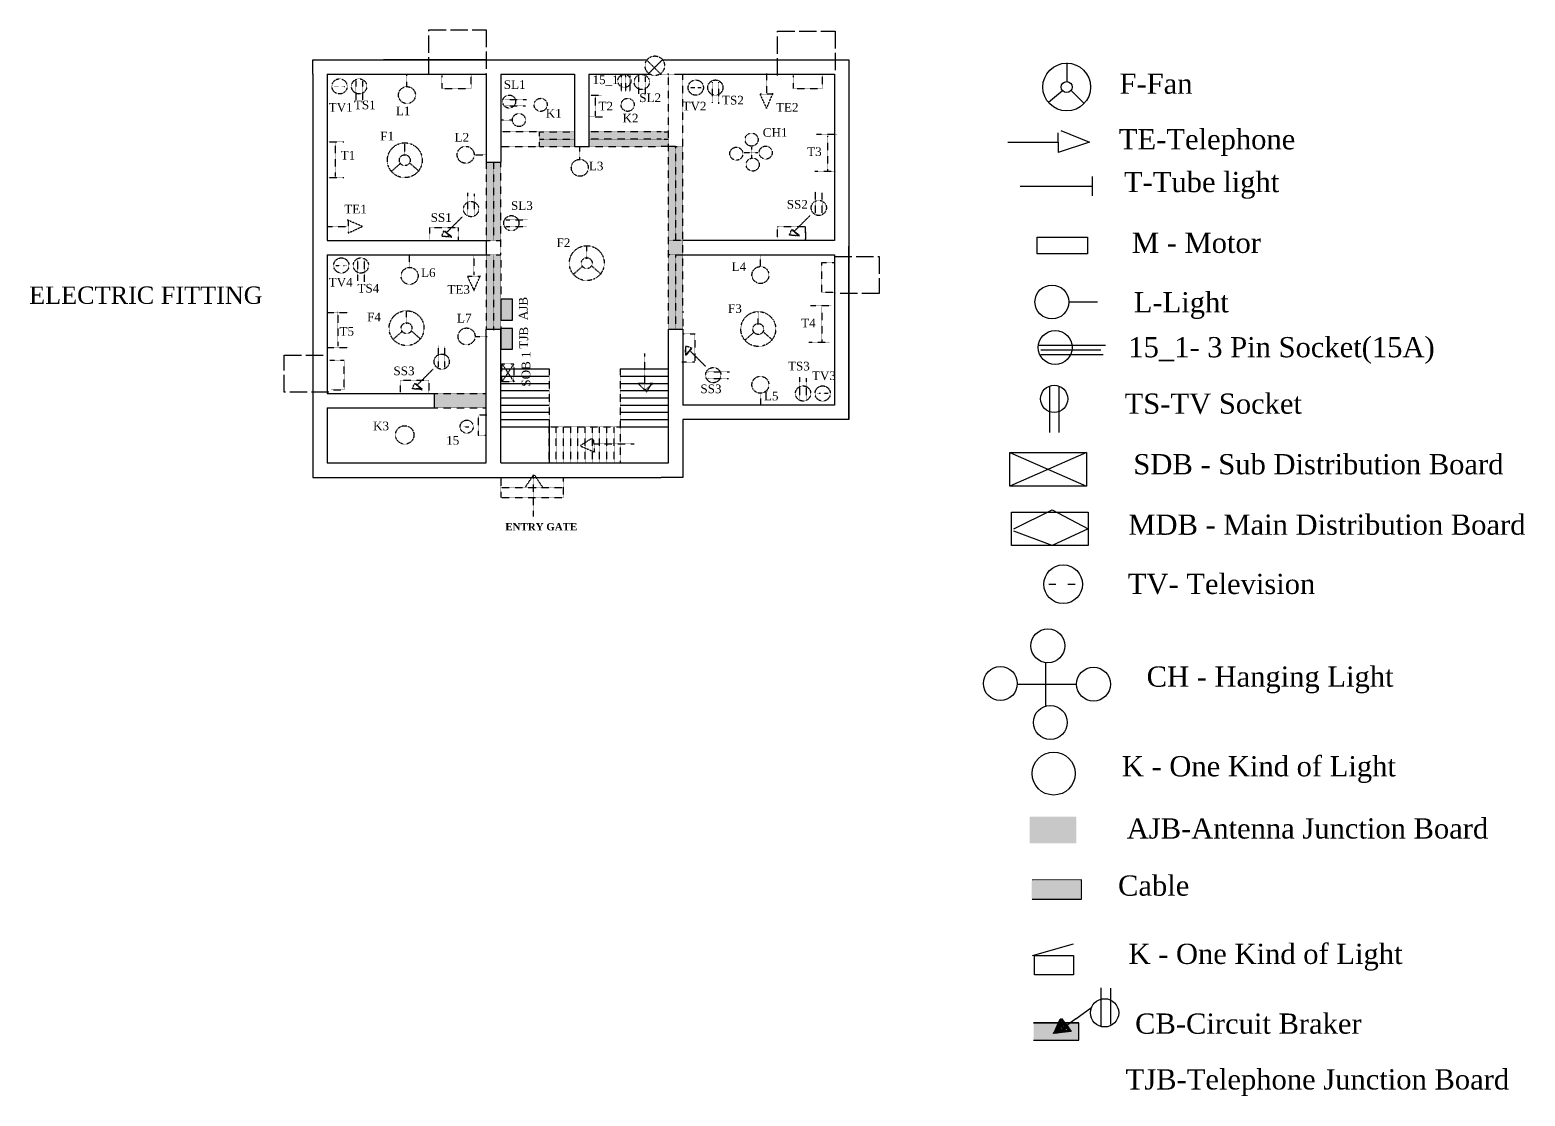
# Model space of a CAD drawing. Header units: inches. Extents: x 161 to 1195, y -400 to 338.
import ezdxf

# ---------------------------------------------------------------- set-up
doc = ezdxf.new("R2010")
doc.units = ezdxf.units.IN
doc.header["$MEASUREMENT"] = 0
for name, pattern in [('ACAD_ISO02W100', [15, 12, -3]), ('HIDDEN', [0.375, 0.25, -0.125]), ('HIDDEN2', [0.1875, 0.125, -0.0625])]:
    doc.linetypes.add(name, pattern=pattern)

msp = doc.modelspace()

# ---------------------------------------------------------------- hatches: boundary and pattern name
at = {"linetype": 'HIDDEN2'}
h = msp.add_hatch(color=256, dxfattribs=at)
h.set_gradient(color1=(0, 0, 255), one_color=1, tint=1, name='INVHEMISPHERICAL')
h.paths.add_polyline_path([(537.4190165515612, 262.0614945670693), (537.4190165515612, 267.0614945670693), (513.3326976644748, 267.0614945670693), (513.3326976644748, 262.0614945670693)])
h = msp.add_hatch(color=256, dxfattribs=at)
h.set_gradient(color1=(0, 0, 255), one_color=1, tint=1, name='INVHEMISPHERICAL')
h.paths.add_polyline_path([(537.4190165515612, 257.0614945670693), (537.4190165515612, 262.0614945670693), (513.3326976644748, 262.0614945670693), (513.3326976644748, 257.0614945670693)])
h = msp.add_hatch(color=256, dxfattribs=at)
h.set_gradient(color1=(0, 0, 255), one_color=1, tint=1, name='INVHEMISPHERICAL')
h.paths.add_polyline_path([(547.4190165515613, 267.0614945670693), (547.4190165515613, 262.0614945670693), (597.4190165515611, 262.0614945670693), (602.5490165515612, 262.0614945670693), (602.5490165515611, 267.0614945670693), (597.4190165515611, 267.0614945670693)])
h = msp.add_hatch(color=256, dxfattribs=at)
h.set_gradient(color1=(0, 0, 255), one_color=1, tint=1, name='INVHEMISPHERICAL')
h.paths.add_polyline_path([(597.4190165515612, 257.0614945670693), (602.5490165515612, 257.0614945670693), (602.5490165515612, 262.0614945670693), (597.4190165515611, 262.0614945670693), (547.4190165515612, 262.0614945670692), (547.4190165515612, 257.0614945670693)])
h = msp.add_hatch(color=256, dxfattribs=at)
h.set_gradient(color1=(0, 0, 255), one_color=1, tint=1, name='INVSPHERICAL')
h.paths.add_polyline_path([(607.549016551561, 257.0614945670693), (607.4190165515612, 257.0614945670693), (602.5490165515611, 257.0614945670693), (602.549016551561, 192.0614945670693), (607.549016551561, 192.0614945670693)])
h = msp.add_hatch(color=256, dxfattribs=at)
h.set_gradient(color1=(0, 0, 255), one_color=1, tint=1, name='INVSPHERICAL')
h.paths.add_polyline_path([(607.549016551561, 192.0614945670693), (612.549016551561, 192.0614945670693), (612.549016551561, 257.0614945670693), (607.549016551561, 257.0614945670693)])
h = msp.add_hatch(color=256, dxfattribs=at)
h.set_gradient(color1=(0, 0, 255), one_color=1, tint=1, name='SPHERICAL')
h.paths.add_polyline_path([(481.4190165515611, 246.0614945670693), (476.4190165515612, 246.0614945670693), (476.4190165515612, 192.0614945670693), (481.4190165515612, 192.0614945670693)])
h.paths.add_polyline_path([(481.4190165515612, 192.0614945670693), (486.4190165515611, 192.0614945670693), (486.4190165515612, 246.0614945670693), (481.4190165515612, 246.0614945670693)])
h = msp.add_hatch(color=256, dxfattribs=at)
h.set_gradient(color1=(0, 0, 255), one_color=1, tint=1, name='INVHEMISPHERICAL')
h.paths.add_polyline_path([(602.5490165515611, 130.5814945670693), (607.549016551561, 130.5814945670693), (607.5490165515611, 182.0614945670693), (612.549016551561, 182.0614945670692), (612.549016551561, 192.0614945670693), (602.5490165515612, 192.0614945670693)])
h = msp.add_hatch(color=256, dxfattribs=at)
h.set_gradient(color1=(0, 0, 255), one_color=1, tint=1, name='INVCYLINDER')
h.paths.add_polyline_path([(476.4190165515612, 130.5814945670693), (481.4190165515612, 130.5814945670693), (481.4190165515612, 182.0614945670693), (476.4190165515611, 182.0614945670693)])
h = msp.add_hatch(color=256, dxfattribs=at)
h.set_gradient(color1=(0, 0, 255), one_color=1, tint=1, name='INVCYLINDER')
h.paths.add_polyline_path([(481.4190165515612, 130.5814945670693), (486.4190165515612, 130.5814945670693), (486.4190165515612, 182.0614945670693), (481.4190165515612, 182.0614945670693)])
h = msp.add_hatch(color=256, dxfattribs=at)
h.set_gradient(color1=(0, 0, 255), one_color=1, tint=1, name='INVHEMISPHERICAL')
h.paths.add_polyline_path([(612.549016551561, 182.0614945670693), (607.5490165515611, 182.0614945670693), (607.5490165515611, 130.5814945670693), (612.5490165515611, 130.5814945670693), (612.5490165515611, 143.0412738879863)])
h = msp.add_hatch(color=256)
h.set_gradient(color1=(40, 192, 215), color2=(78, 203, 223), one_color=1, tint=0.5899999737739563, name='HEMISPHERICAL')
h.paths.add_polyline_path([(494.6531568792464, 151.2950117599905), (487.4515199000778, 151.2950117599905), (486.4456832189595, 151.2950117599905), (486.4456832189595, 136.8741789865892), (486.731355181357, 136.8741789865892), (494.6531568792464, 136.8741789865892)])
h = msp.add_hatch(color=256)
h.set_gradient(color1=(142, 170, 85), one_color=1, tint=1)
h.paths.add_polyline_path([(494.6531568792464, 131.1058405747201), (487.4515199000778, 131.1058405747201), (486.4456832189595, 131.1058405747201), (486.4456832189595, 116.6850078013187), (486.731355181357, 116.6850078013188), (494.6531568792463, 116.6850078013188)])
h = msp.add_hatch(color=256)
h.set_gradient(color1=(142, 170, 85), color2=(162, 185, 116), one_color=1, tint=0.5899999737739563, name='HEMISPHERICAL')
h.paths.add_polyline_path([(494.6531568792463, 131.1058405747201), (487.4515199000778, 131.1058405747201), (486.4456832189595, 131.1058405747201), (486.4456832189595, 116.6850078013187), (486.731355181357, 116.6850078013188), (494.6531568792463, 116.6850078013188)])
h = msp.add_hatch(color=256, dxfattribs=at)
h.set_gradient(color1=(0, 0, 255), one_color=1, tint=1, name='INVCURVED')
h.paths.add_polyline_path([(476.4190165515611, 76.06149456706932), (476.4190165515612, 86.06149456706932), (440.4190165515611, 86.06149456706932), (440.4190165515612, 76.0614945670693)])
h = msp.add_hatch(color=256)
h.set_gradient(color1=(19, 221, 236), color2=(62, 227, 239), one_color=1, tint=0.5899999737739563, name='HEMISPHERICAL')
h.paths.add_polyline_path([(884.7101712909493, -225.1415366719267), (884.7101712909493, -209.0695923727747), (884.7101712909493, -206.8248595210998), (852.5270965605914, -206.8248595210998), (852.5270965605914, -207.4623956647242), (852.5270965605914, -225.1415366719266)])
h = msp.add_hatch(color=256)
h.set_gradient(color1=(196, 217, 191), color2=(196, 217, 191), one_color=1, tint=0.800000011920929, name='CYLINDER')
h.paths.add_polyline_path([(887.4412897888733, -263.8912926485349), (887.4412897888733, -251.137581224003), (853.9831071793587, -251.137581224003), (853.9831071793587, -263.8912926485349)])
h = msp.add_hatch(color=256)
h.set_gradient(color1=(196, 217, 191), color2=(196, 217, 191), one_color=1, tint=0.800000011920929, name='CYLINDER')
h.paths.add_polyline_path([(870.5842831231357, -356.5933309718808), (875.8520897694259, -349.8568737458596), (874.7391035213404, -351.3876981038105), (876.1655024243303, -349.7545986504463), (875.8614700782659, -349.3414802174902), (874.9705129153506, -349.3414802174902), (870.7470889604094, -355.6770417725645), (872.890296025287, -349.3414802174904), (855.2664054568536, -349.3414802174904), (855.2664054568536, -361.5372151981807), (886.6365428685106, -361.5372151981807), (886.6365428685106, -349.3414802174904), (880.436256210811, -349.3414802174904), (878.1264992220381, -351.0413337706492), (879.3322660510439, -352.6797268868975), (879.2015706381953, -352.7408225579987), (880.5484816242417, -354.5710020211028), (879.5601317685284, -354.6174931340442)])

# ---------------------------------------------------------------- linework, layer by layer
at = {"linetype": 'ACAD_ISO02W100'}
for p, q in [((436.5886946488663, 306.8630295253615), (436.5886946488663, 337.6735431494926)), ((436.5886946488663, 337.6735431494926), (476.4654794018402, 337.6735431494926)), ((476.4654794018402, 337.6735431494926), (476.4654794018402, 307.614506169529)), ((678.0836681442033, 306.0226085090919), (678.0836681442033, 336.833122133223)), ((678.0836681442033, 336.833122133223), (717.9604528971772, 336.833122133223)), ((717.9604528971772, 336.833122133223), (717.9604528971772, 306.7740851532594)), ((717.5227319186515, 180.8940972261623), (748.3332455427826, 180.8940972261623)), ((748.3332455427826, 180.8940972261623), (748.3332455427826, 155.242601517534)), ((748.3332455427826, 155.242601517534), (718.274208562819, 155.242601517534)), ((336.5658672842569, 86.92071541396194), (336.5658672842569, 112.5722111225903)), ((336.5658672842569, 112.5722111225903), (366.6249042642205, 112.5722111225903)), ((367.376380908388, 86.92071541396194), (336.5658672842569, 86.92071541396194))]:
    msp.add_line(p, q, dxfattribs=at)
for p, q in [((356.4190165515612, 317.0614945670693), (476.4190165515612, 317.0614945670693)), ((356.4190165515612, 307.0614945670693), (356.4190165515612, 317.0614945670693)), ((476.4190165515612, 317.0614945670693), (405.4190165515612, 317.0614945670693)), ((476.4190165515612, 317.0614945670693), (587.7745929459987, 317.0614945670692)), ((486.4190165515612, 317.0614945670693), (542.4190165515612, 317.0614945670693)), ((598.3979471460426, 317.0614945670693), (727.4190165515612, 317.0614945670693)), ((727.4190165515612, 317.0614945670693), (727.4190165515612, 68.0614945670693)), ((878.1705210701857, 314.9729341565214), (878.1705210701857, 304.9437599864996)), ((356.4190165515612, 307.0614945670693), (356.4190165515612, 182.0614945670693)), ((366.4190165515612, 307.0614945670693), (476.4190165515612, 307.0614945670693)), ((366.4190165515612, 307.0614945670693), (366.4190165515612, 192.0614945670693)), ((476.4190165515612, 307.0614945670693), (476.4190165515612, 246.0614945670693)), ((486.4190165515612, 307.0614945670693), (537.4190165515612, 307.0614945670693)), ((486.4190165515612, 307.0614945670694), (486.4190165515612, 246.0614945670693)), ((537.4190165515612, 307.0614945670693), (537.4190165515612, 257.0614945670693)), ((547.4190165515612, 307.0614945670693), (589.6298178041311, 307.0614945670693)), ((547.4190165515612, 307.0614945670693), (547.4190165515612, 257.0614945670693)), ((596.5427222879102, 307.0614945670693), (597.4190165515612, 307.0614945670693)), ((607.4190165515612, 307.0614945670693), (717.4190165515612, 307.0614945670693)), ((717.4190165515612, 307.0614945670692), (717.4190165515613, 192.0614945670693)), ((878.1705210701857, 308.1662825847031), (878.1705210701857, 302.0559357373979)), ((875.1657966981829, 295.4328321592316), (865.5901145187772, 287.4628158637947)), ((881.017601885319, 295.9641665789272), (890.0612993647537, 286.9314814440991)), ((837.4980547011764, 259.8899276667084), (872.3461476546809, 259.8899276667084)), ((872.3461476546809, 259.8899276667084), (872.3461476546809, 266.5188035165793)), ((872.3461476546809, 259.8899276667084), (872.3461476546809, 259.8899276667084)), ((872.3461476546809, 259.8899276667084), (872.3461476546809, 252.8899276667084)), ((893.9187755678049, 259.8899276667084), (872.3461476546809, 252.8899276667084)), ((874.0055835622225, 268.1760219740481), (893.9187755678049, 259.8899276667084)), ((537.4190165515612, 257.0614945670693), (547.4190165515612, 257.0614945670693)), ((607.4190165515612, 257.0614945670693), (597.4190165515612, 257.0614945670693)), ((476.4190165515612, 246.0614945670693), (486.4190165515612, 246.0614945670693)), ((845.9155725876271, 229.5428831331251), (895.6985609340654, 229.5428831331251)), ((895.6985609340654, 236.1717589829959), (895.6985609340654, 222.9140072832543)), ((366.4190165515612, 192.0614945670693), (476.4190165515612, 192.0614945670693)), ((476.4190165515612, 192.0614945670693), (476.4190165515612, 182.0614945670693)), ((717.4190165515612, 192.0614945670693), (612.549016551561, 192.0614945670693)), ((727.4190165515612, 68.0614945670693), (727.4190165515612, 188.0614945670693)), ((356.4190165515612, 182.0614945670693), (356.4190165515612, 66.06149456706932)), ((366.4190165515612, 182.0614945670693), (366.4190165515612, 86.0614945670693)), ((366.4190165515612, 182.0614945670693), (476.4190165515612, 182.0614945670693)), ((607.4190165515612, 182.0614945670693), (717.4190165515611, 182.0614945670693)), ((717.4190165515612, 182.0614945670693), (717.4190165515612, 78.0614945670693)), ((486.4508410115757, 151.2950117599905), (486.4499208110503, 136.8741789865892)), ((487.4515199000778, 151.2950117599905), (486.4508410115757, 151.2950117599905)), ((494.6531568792464, 151.2950117599905), (486.4508410115757, 151.2950117599905)), ((494.6531568792464, 151.2950117599905), (487.4515199000778, 151.2950117599905)), ((494.6531568792464, 136.8741789865892), (494.6531568792464, 151.2950117599905)), ((494.6531568792464, 136.8741789865892), (494.6531568792464, 151.2950117599905)), ((879.5583640909144, 149.4247109354919), (899.471561651485, 149.4247109354919)), ((486.731355181357, 136.8741789865892), (486.4499208110503, 136.8741789865892)), ((486.4499208110503, 136.8741789865892), (494.6531568792464, 136.8741789865892)), ((486.731355181357, 136.8741789865892), (494.6531568792464, 136.8741789865892)), ((476.4190165515612, 71.52149456706931), (476.4190165515612, 130.5814945670693)), ((476.4190165515612, 130.5814945670693), (486.4190165515612, 130.5814945670693)), ((481.5977402419984, 129.9544703869914), (481.5977402419984, 130.5369516066147)), ((486.4190165515612, 71.52149456706931), (486.4190165515612, 130.5814945670693)), ((487.4515199000778, 131.1058405747201), (486.4425182611546, 131.1058405747201)), ((486.4456832189596, 131.1058405747201), (486.4425182611546, 116.6850078013188)), ((486.4456832189595, 131.10584057472), (486.4456832189596, 116.6850078013188)), ((494.6531568792464, 131.1058405747201), (486.4456832189596, 131.1058405747201)), ((494.6531568792464, 131.1058405747201), (487.4515199000778, 131.1058405747201)), ((494.6531568792464, 116.6850078013188), (494.6531568792464, 131.1058405747201)), ((494.6531568792464, 116.6850078013188), (494.6531568792464, 131.1058405747201)), ((602.5490165515612, 38.06149456706932), (602.5490165515611, 130.5814945670693)), ((602.5490165515611, 130.5814945670693), (612.5490165515611, 130.5814945670693)), ((612.5490165515611, 130.5814945670693), (612.5490165515611, 78.0614945670693)), ((486.731355181357, 116.6850078013188), (486.4425182611546, 116.6850078013188)), ((486.4425182611546, 116.6850078013188), (494.6531568792464, 116.6850078013188)), ((486.731355181357, 116.6850078013188), (494.6531568792464, 116.6850078013188)), ((486.731355181357, 116.6850078013188), (486.731355181357, 116.6850078013188)), ((858.5972017502363, 119.6263859781893), (905.0613238365795, 119.6263859781893)), ((860.2566321027898, 116.3119490632521), (901.7424575764844, 116.3119490632521)), ((860.2566321027898, 112.9975101283189), (903.4018879290379, 112.9975101283189)), ((486.4190165515612, 103.0614945670693), (519.8790165515611, 103.0614945670693)), ((486.4190165515612, 98.06149456706932), (519.8790165515611, 98.06149456706932)), ((569.0890165515611, 103.0614945670693), (602.5490165515612, 103.0614945670693)), ((569.0890165515611, 98.06149456706932), (602.5490165515612, 98.06149456706932)), ((366.4190165515612, 86.0614945670693), (440.4190165515612, 86.06149456706932)), ((440.4190165515612, 86.06149456706932), (440.4190165515612, 76.06149456706932)), ((486.4190165515612, 93.06149456706932), (519.8790165515611, 93.06149456706932)), ((486.4190165515612, 88.06149456706932), (519.8790165515611, 88.06149456706932)), ((486.4190165515612, 83.06149456706932), (519.8790165515611, 83.06149456706932)), ((569.0890165515611, 93.06149456706932), (602.5490165515612, 93.06149456706932)), ((569.0890165515611, 88.06149456706932), (602.5490165515612, 88.06149456706932)), ((569.0890165515611, 83.06149456706932), (602.5490165515612, 83.06149456706932)), ((866.1577685329539, 90.65315654320148), (866.1577685329539, 59.16599373132158)), ((872.7955010531441, 90.65315654320148), (872.7955010531441, 59.16599373132158)), ((366.4190165515612, 76.06149456706932), (366.4190165515612, 38.06149456706932)), ((366.4190165515612, 76.06149456706932), (440.4190165515612, 76.06149456706932)), ((486.4190165515612, 78.06149456706932), (519.8790165515611, 78.06149456706932)), ((486.4190165515612, 73.06149456706932), (519.8790165515611, 73.06149456706932)), ((569.0890165515611, 78.06149456706932), (602.5490165515612, 78.06149456706932)), ((569.0890165515611, 73.06149456706932), (602.5490165515612, 73.06149456706932)), ((717.4190165515611, 78.0614945670693), (612.5490165515611, 78.0614945670693)), ((356.4190165515612, 66.06149456706932), (356.4190165515612, 28.06149456706933)), ((476.4190165515612, 38.06149456706932), (476.4190165515612, 71.52149456706931)), ((486.4190165515612, 38.06149456706932), (486.4190165515612, 71.52149456706931)), ((486.4190165515612, 68.06149456706932), (519.8790165515611, 68.06149456706932)), ((486.4190165515612, 63.06149456706932), (519.8790165515611, 63.06149456706932)), ((569.0890165515611, 68.06149456706932), (602.5490165515612, 68.06149456706932)), ((569.0890165515611, 63.06149456706932), (602.5490165515612, 63.06149456706932)), ((727.4190165515612, 68.0614945670693), (612.5490165515611, 68.0614945670693)), ((612.5490165515611, 68.0614945670693), (612.5490165515611, 28.06149456706927)), ((838.7018662307773, 45.15566666073346), (891.8037208373107, 21.95460017618825)), ((891.8037208373107, 45.15566666073346), (838.7018662307773, 21.95460017618825)), ((366.4190165515612, 38.06149456706932), (476.4190165515611, 38.06149456706932)), ((486.4190165515612, 38.06149456706932), (587.4190165515612, 38.06149456706937)), ((486.4190165515612, 38.06149456706932), (519.8790165515611, 38.06149456706932)), ((519.8790165515611, 38.06149456706932), (569.0890165515611, 38.06149456706932)), ((569.0890165515611, 38.06149456706932), (602.5490165515612, 38.06149456706932)), ((356.4190165515612, 28.06149456706933), (476.4190165515612, 28.06149456706933)), ((476.4190165515612, 28.06149456706933), (597.4190165515612, 28.06149456706932)), ((602.5490165515612, 28.0614945670693), (597.4190165515612, 28.06149456706932)), ((612.5490165515611, 28.06149456706927), (602.5490165515612, 28.0614945670693)), ((841.5246675589524, -7.594339464301356), (868.0755976397131, 5.663414255435555)), ((868.0755976397131, 5.663414255435555), (892.9670918129323, -7.594339464301356)), ((868.0755976397131, -19.19487270657396), (841.5246675589524, -9.2515579217702)), ((892.9670918129323, -7.594339464301356), (868.0755976397131, -19.19487270657396)), ((865.7489543360889, -45.90677153401657), (870.7272509487375, -45.90677153401657)), ((879.0244138214812, -45.90677153401657), (884.0027104341298, -45.90677153401657)), ((863.5003948858475, -100.0745420489211), (863.5003948858475, -129.9044864033324)), ((843.5872028802651, -114.9895142261266), (885.0730227989716, -114.9895142261266)), ((888.2966072188019, -250.4999902714862), (854.3268782306768, -250.7214128489904)), ((888.2966072188019, -263.8271699229799), (888.2966072188019, -250.4999902714862)), ((854.3268782306768, -263.8271699229799), (888.2966072188019, -263.8271699229799)), ((854.5993721347483, -302.7152046038464), (882.9311829464099, -294.6302589430157)), ((901.8156493091974, -325.084494816148), (901.8156493091974, -351.3628965178218)), ((908.6835310365568, -350.6421091770201), (908.6835310365568, -325.3521767615914)), ((884.3769366971799, -346.5705651782496), (895.4766174852914, -338.6282435152327)), ((855.2664054568536, -349.3414802174904), (886.6365428685106, -349.3414802174904)), ((886.6365428685106, -349.3414802174904), (855.2664054568536, -349.3414802174904)), ((886.6365428685106, -349.3414802174904), (855.2664054568536, -349.3414802174904)), ((869.0885499452155, -356.8267849319445), (874.6197779163824, -346.2764091520752)), ((869.0885499452155, -356.8267849319445), (873.5079969250363, -350.4989116177022)), ((869.4501006596719, -356.0526496555574), (874.6197779163824, -346.2764091520752)), ((869.4501006596719, -356.0526496555574), (873.7124726047604, -346.9262605990801)), ((869.4501006596719, -356.0526496555574), (873.6937882722232, -346.9662666075166)), ((873.8259410314954, -346.5756081616936), (870.5842831231357, -356.5933309718811)), ((875.8520897694254, -349.8568737458573), (870.5842831231357, -356.5933309718811)), ((873.8259410314954, -346.5756081616936), (870.7470889604097, -355.6770417725643)), ((870.7470889604097, -355.6770417725643), (875.8586602721848, -348.0091696776926)), ((871.380236781212, -356.00755304788), (875.8520897694254, -349.8568737458573)), ((871.7962569491135, -354.7569948120196), (876.4081096559171, -349.4768350203309)), ((871.8764838152481, -355.8405636174768), (876.6670717743411, -349.0582672054963)), ((872.2464543537903, -355.3687219810143), (884.4958856372571, -346.3538172128559)), ((874.9705129153504, -349.3414802174904), (872.3671164561661, -354.3134484143947)), ((872.3671164561661, -354.3134484143947), (874.739103521332, -351.38769810382)), ((873.8127475415292, -349.3414802174904), (872.641713889793, -353.7890220627614)), ((873.5079969250363, -350.4989116177022), (877.1611449702356, -351.8522362832639)), ((873.6937882722232, -346.9662666075166), (880.3523479893536, -355.4436745045128)), ((880.5484816242422, -354.5710020211029), (873.7119095201394, -346.9126981569869)), ((873.7119095201394, -346.9126981569869), (873.93588284671, -352.3073140975688)), ((873.7124726047604, -346.9262605990801), (880.3523479893536, -355.4436745045128)), ((875.461694719831, -353.0024826809323), (873.8127475415292, -349.3414802174904)), ((880.3523479893536, -355.4436745045128), (873.8259410314954, -346.5756081616936)), ((880.0881431918008, -354.5012629044437), (873.8259410314954, -346.5756081616936)), ((873.8259410314954, -346.5756081616936), (879.5628270951752, -354.3033547139099)), ((876.0768940086155, -353.7908313915796), (873.880626834658, -350.9764191736346)), ((873.880626834658, -350.9764191736346), (875.461694719831, -353.0024826809323)), ((873.93588284671, -352.3073140975688), (874.9705129153504, -349.3414802174904)), ((875.8586602721848, -348.0091696776926), (874.2921136769864, -347.2090424501339)), ((874.6197779163824, -346.2764091520752), (879.5628270951752, -354.3033547139099)), ((874.6197779163824, -346.2764091520752), (881.2823370713359, -355.3294787783779)), ((878.319822704008, -352.074466189881), (874.7391035213338, -351.3876981038173)), ((874.7391035213338, -351.3876981038173), (876.0768940086155, -353.7908313915796)), ((877.875858343996, -353.3605480750322), (875.8520897694254, -349.8568737458573)), ((876.4081096559171, -349.4768350203309), (879.1092880365668, -353.1471898170919)), ((876.6670717743411, -349.0582672054963), (879.3322660510439, -352.6797268868975)), ((886.6299581875446, -361.4699712177242), (886.6365428685106, -349.3414802174904)), ((855.2664054568536, -361.4699712177242), (886.6299581875446, -361.4699712177242)), ((881.2823370713359, -355.3294787783779), (869.0885499452155, -356.8267849319445)), ((880.3523479893536, -355.4436745045128), (869.0885499452155, -356.8267849319445)), ((879.5628270951752, -354.3033547139099), (869.4501006596719, -356.0526496555574)), ((879.5628270951752, -354.3033547139099), (869.4501006596719, -356.0526496555574)), ((880.3523479893536, -355.4436745045128), (869.4501006596719, -356.0526496555574)), ((870.5842831231357, -356.5933309718811), (880.0881431918008, -354.5012629044437)), ((870.5842831231357, -356.5933309718811), (880.0881431918008, -354.5012629044437)), ((870.6966957052432, -355.8370141964743), (879.5628270951752, -354.3033547139099)), ((874.6184871215228, -354.849943776973), (871.380236781212, -356.00755304788)), ((879.3322660510439, -352.6797268868975), (872.2586950458365, -355.094036681796)), ((872.4007417681644, -355.9199793073), (879.3322660510439, -352.6797268868975)), ((879.1092880365668, -353.1471898170919), (872.4087270904927, -354.3062506207099)), ((880.5484816242422, -354.5710020211029), (874.6184871215228, -354.849943776973)), ((874.6977275807474, -354.8462163750637), (878.319822704008, -352.074466189881)), ((877.1611449702356, -351.8522362832639), (877.875858343996, -353.3605480750322)), ((878.9883063455454, -352.4510395414042), (880.5484816242422, -354.5710020211029))]:
    msp.add_line(p, q)
at = {"linetype": 'HIDDEN2'}
for p, q in [((587.6966716336392, 316.5778289325542), (596.9091247004353, 307.376595972938)), ((598.5542055025203, 317.23506001641), (588.68372069001, 307.376595972938)), ((386.1784156773138, 302.3541740890856), (386.1784156773137, 288.0761311360891)), ((390.6927682884207, 302.3541740890856), (390.6927682884206, 287.3246555991039)), ((421.5408506947786, 298.5857980717176), (421.5408506947786, 306.8621116713464)), ((445.6173998710797, 306.1115539883763), (445.6173998710797, 297.0938420086416)), ((465.9319909344572, 297.0938420086416), (465.9319909344572, 306.8630295253615)), ((569.7621096167059, 306.1115539883763), (569.7621096167059, 294.8394142905033)), ((572.7716789826432, 306.1115539883763), (572.7716789826432, 294.8394142905033)), ((575.7812483485804, 306.1115539883763), (575.7812483485804, 294.8394142905033)), ((581.8003870804546, 305.3600773442088), (581.8003870804546, 293.3364632165326)), ((586.314739691561, 305.3600773442088), (586.314739691561, 293.3364632165326)), ((602.5490165515612, 307.0614945670692), (596.5427222879102, 307.0614945670693)), ((602.5490165515611, 130.5814945670693), (602.5490165515612, 307.0614945670692)), ((602.5490165515612, 307.0614945670692), (607.4190165515612, 307.0614945670693)), ((612.5490165515611, 143.0412738879863), (612.5490165515607, 307.0614945670694)), ((632.7220624225401, 301.513753072816), (632.7220624225401, 287.2357101198195)), ((637.2364150336471, 301.513753072816), (637.2364150336471, 286.4842345828343)), ((670.4006418602012, 307.4090886324852), (670.4006418602012, 293.8660307991654)), ((688.7952654082451, 306.1115539883763), (688.7952654082451, 297.0938420086416)), ((709.1098564716226, 297.0938420086416), (709.1098564716226, 306.8630295253615)), ((371.1305745988234, 298.5967941897943), (374.1401439647607, 298.5967941897943)), ((376.3973188325149, 298.5967941897943), (378.6544965758676, 298.5967941897943)), ((445.6173998710797, 297.0938420086416), (465.9319909344572, 297.0938420086416)), ((548.6951298063418, 292.5849865723651), (556.219051783386, 292.5849865723651)), ((551.7046991722791, 292.5849865723651), (551.7046991722791, 278.3069436193687)), ((617.6742213440498, 297.7563731735247), (620.6837907099871, 297.7563731735247)), ((622.9409655777413, 297.7563731735247), (625.198143321094, 297.7563731735247)), ((674.9094972964774, 293.1136391765804), (665.8917853167427, 293.1136391765804)), ((665.8917853167427, 293.1136391765804), (670.4006418602012, 283.3325394561843)), ((670.4006418602012, 283.3325394561843), (674.9094972964774, 293.8660307991654)), ((688.7952654082451, 297.0938420086416), (709.1098564716226, 297.0938420086416)), ((489.2543134413763, 289.5845833676708), (504.283831931358, 289.5845833676707)), ((489.2543134413763, 285.0702307565638), (503.5323563943728, 285.0702307565638)), ((494.5448831896022, 275.3001253858286), (486.2685695899734, 275.3001253858286)), ((547.1903465611722, 277.5554680823834), (556.9714434059706, 277.5554680823834)), ((367.3686136103015, 260.2715207670813), (377.9021049532826, 260.2715207670813)), ((371.8829662214084, 260.2715207670813), (371.8829662214084, 236.2242914045469)), ((420.0360674496087, 250.5023332503613), (420.0360674496087, 259.520044122914)), ((513.3326976644748, 267.0614945670693), (486.2465791222362, 267.0614945670693)), ((513.3326976644748, 257.0614945670693), (513.3326976644748, 267.0614945670693)), ((513.3326976644748, 267.0614945670693), (537.4092468407762, 267.0614945670693)), ((597.4190165515611, 267.0614945670693), (547.1903465611722, 267.0614945670693)), ((597.4190165515611, 267.0614945670693), (602.4190165515611, 267.0614945670693)), ((597.4190165515611, 262.0614945670693), (602.4190165515611, 262.0614945670693)), ((705.0630732400259, 265.5298233826154), (719.3127748053616, 265.5298233826154)), ((712.7156379747853, 264.3757199438783), (712.7156379747853, 240.3284905813439)), ((468.1891658022114, 251.2538098945288), (476.4654794018402, 251.2538098945288)), ((486.4190165515612, 257.0614945670693), (513.3326976644748, 257.0614945670693)), ((513.3326976644748, 257.0614945670693), (537.4190165515612, 257.0614945670693)), ((541.1712078292978, 248.2552366466684), (541.1712078292978, 256.5315502462972)), ((547.4190165515612, 257.0614945670693), (597.4190165515612, 257.0614945670693)), ((602.5490165515612, 257.0614945670693), (607.4190165515612, 257.0614945670693)), ((607.4190165515612, 257.0614945670693), (612.4190165515612, 257.0614945670693)), ((654.7824291075412, 252.7567620756815), (664.5635259523397, 252.7567620756815)), ((660.0491733412327, 256.5141419749725), (660.0491733412327, 248.9993821763906)), ((417.0265009592699, 245.2420011699176), (411.0073622273953, 239.9816701966558)), ((423.7980284381306, 245.2420011699176), (429.8171671700052, 239.9816701966558)), ((476.4190165515612, 246.0614945670693), (476.4190165515612, 182.0614945670693)), ((486.4190165515612, 182.0614945670693), (486.4190165515612, 246.0614945670693)), ((703.8755978699483, 240.0301990981623), (718.125299435284, 240.0301990981623)), ((367.3686136103015, 235.4728147603794), (377.9021049532826, 235.4728147603794)), ((463.674813191104, 209.92263210951), (463.674813191104, 224.9521505994917)), ((468.1891658022109, 209.92263210951), (468.1891658022109, 224.2006750625064)), ((704.3283406655255, 210.7630531257796), (704.3283406655255, 225.7925716157613)), ((708.8426932766324, 210.7630531257796), (708.8426932766324, 225.041096078776)), ((449.3793608596015, 197.899017981834), (459.9128522025826, 208.4196810355395)), ((690.032888334023, 198.7394389981037), (700.5663796770041, 209.2601020518091)), ((366.6162219877169, 201.656397881125), (380.1592798210368, 201.656397881125)), ((390.6927711640178, 201.656397881125), (380.1592798210368, 206.1652533174013)), ((380.9116714436218, 206.1652533174013), (380.9116714436218, 197.1475413376666)), ((380.9116714436218, 197.1475413376666), (390.6927711640178, 201.656397881125)), ((437.3410862714509, 192.6386859013901), (437.3410862714509, 200.9049212369575)), ((437.3410862714509, 200.9049212369575), (456.9032828366453, 200.9049212369575)), ((445.6173998710797, 194.8931136195283), (447.1221859918473, 198.6504935188193)), ((445.6173998710797, 194.8931136195283), (447.1221859918473, 198.6504935188193)), ((447.1221859918473, 198.6504935188193), (452.3889302255388, 194.1416380825431)), ((447.1221859918473, 198.6504935188193), (452.3889302255388, 194.8931136195283)), ((447.8745776144319, 198.6504935188193), (451.6365386029543, 194.8931136195283)), ((456.9032828366453, 200.9049212369575), (456.9032828366453, 191.8872103644048)), ((490.0277794460994, 206.1707533678305), (505.0572979360811, 206.1707533678304)), ((490.0277794460994, 201.6564007567235), (504.3058223990959, 201.6564007567235)), ((677.9946137458724, 193.4791069176597), (677.9946137458724, 201.7453422532271)), ((677.9946137458724, 201.7453422532271), (697.5568103110668, 201.7453422532271)), ((686.2709273455011, 195.7335346357979), (687.7757134662688, 199.4909145350889)), ((686.2709273455011, 195.7335346357979), (687.7757134662688, 199.4909145350889)), ((687.7757134662688, 199.4909145350889), (693.0424576999603, 194.9820590988127)), ((687.7757134662688, 199.4909145350889), (693.0424576999603, 195.7335346357979)), ((688.5281050888534, 199.4909145350889), (692.2900660773757, 195.7335346357979)), ((697.264218201859, 192.4212984334231), (697.264218201859, 201.7453422532272)), ((697.264218201859, 201.6659318267541), (697.264218201859, 192.4212984334231)), ((451.6365386029543, 194.8931136195283), (445.6173998710797, 194.8931136195283)), ((452.3889302255388, 194.1416380825431), (445.6173998710797, 194.8931136195283)), ((476.4190165515612, 192.0614945670693), (486.4190165515612, 192.0614945670693)), ((546.0103477462189, 179.2899109047353), (546.0103477462189, 188.307621777288)), ((602.5490165515612, 192.0614945670693), (602.4190165515612, 192.0614945670693)), ((612.549016551561, 192.0614945670693), (602.5490165515612, 192.0614945670693)), ((607.4190165515612, 192.0614945670693), (607.4190165515612, 192.0614945670693)), ((607.4190165515612, 192.0614945670693), (607.4190165515612, 192.0614945670693)), ((692.2900660773757, 195.7335346357979), (686.2709273455011, 195.7335346357979)), ((693.0424576999603, 194.9820590988127), (686.2709273455011, 195.7335346357979)), ((387.3997454641162, 178.4352260606245), (387.3997454641162, 164.1571831076281)), ((391.9140980752231, 178.4352260606245), (391.9140980752231, 163.4057075706428)), ((423.3559196044187, 173.4808210067704), (423.3559196044187, 181.7571346063992)), ((467.8986610389366, 181.41393378474), (467.8986610389366, 167.8708759514202)), ((476.4190165515612, 182.0614945670693), (486.4190165515612, 182.0614945670693)), ((476.4190165515612, 182.0614945670693), (476.4190165515612, 130.5814945670693)), ((486.4190165515612, 182.0614945670693), (486.4190165515612, 130.5814945670693)), ((607.4190165515612, 182.0614945670693), (602.8673668908186, 182.0614945670693)), ((666.1945709599775, 174.0738355250135), (666.1945709599775, 182.3501491246423)), ((717.4221773575648, 176.4688198345618), (708.4044653778301, 176.4688198345618)), ((708.4044653778301, 176.4688198345618), (708.4044653778301, 156.1542287711843)), ((372.3519043856259, 174.6778461613333), (375.3614737515632, 174.6778461613333)), ((377.6186486193174, 174.6778461613333), (379.8758263626701, 174.6778461613333)), ((472.4075164752128, 167.1184843288352), (463.3898044954781, 167.1184843288352)), ((463.3898044954781, 167.1184843288352), (467.8986610389366, 157.3373846084392)), ((467.8986610389366, 157.3373846084392), (472.4075164752128, 167.8708759514202)), ((543.0007812558802, 174.0295788242915), (536.9816425240056, 168.7692478510298)), ((549.7723087347408, 174.0295788242915), (555.7914474666154, 168.7692478510298)), ((708.4044653778301, 156.1542287711843), (718.1736528945501, 156.1542287711843)), ((700.9134413658944, 146.9949073620649), (715.1631429312301, 146.9949073620649)), ((708.5660061006538, 145.8408039233277), (708.5660061006538, 121.7935745607933)), ((366.6392095191272, 142.25079121612), (380.888911084463, 142.25079121612)), ((373.6980351310485, 142.8757313321123), (373.6980351310485, 118.8285019695779)), ((421.2574001120088, 134.2925728518785), (421.2574001120088, 143.3102837244312)), ((612.5490165515611, 143.0412738879863), (612.5490165515611, 130.5814945670693)), ((664.6897877148072, 133.6995583336354), (664.6897877148072, 142.7172692061881)), ((418.24783362167, 129.0322407714348), (412.2286948897954, 123.7719097981731)), ((425.0193611005307, 129.0322407714348), (431.0384998324053, 123.7719097981731)), ((468.8167593417738, 125.5558183113385), (477.0930729414026, 125.5558183113385)), ((612.4876132178533, 127.3798920104202), (620.7538485534208, 127.3798920104202)), ((620.7538485534208, 127.3798920104202), (620.7538485534208, 107.8176954452258)), ((661.6802212244684, 128.4392262531917), (655.6610824925938, 123.17889527993)), ((668.451748703329, 128.4392262531917), (674.4708874352036, 123.17889527993)), ((366.6392095191272, 117.937195968153), (380.888911084463, 117.937195968153)), ((443.3401734576, 104.394193540074), (443.3401734576, 119.4237120300556)), ((447.8545260687069, 104.394193540074), (447.8545260687069, 118.6722364930704)), ((613.9905653990063, 112.3320480563323), (614.7420409359916, 119.1035784107914)), ((618.4994208352825, 117.5987922900238), (613.9905653990063, 112.3320480563323)), ((614.7420409359916, 113.0844396789169), (614.7420409359916, 119.1035784107914)), ((614.7420409359916, 119.1035784107914), (618.4994208352825, 117.5987922900238)), ((614.7420409359916, 119.1035784107914), (618.4994208352825, 117.5987922900238)), ((618.4994208352825, 117.5987922900238), (614.7420409359916, 112.3320480563323)), ((618.4994208352825, 116.8464006674392), (614.7420409359916, 113.0844396789169)), ((617.7479452982973, 115.3416174222696), (628.2686083520027, 104.8081260792885)), ((699.7259659958168, 121.4952830776117), (713.9756675611525, 121.4952830776117)), ((378.0279218745607, 108.8751885824527), (368.2587343578407, 108.8751885824527)), ((378.0279218745607, 88.56059751907515), (378.0279218745607, 108.8751885824527)), ((487.2447452409579, 106.6637221157703), (495.5440061136233, 94.22998999899119)), ((495.5440061136233, 106.6637221157703), (487.2447452409579, 94.22998999899119)), ((585.9334952441499, 113.7291514983599), (585.9334952441499, 87.89415201108636)), ((620.7538485534208, 107.8176954452258), (611.7361376808681, 107.8176954452258)), ((417.0064465379469, 87.11024733195404), (417.0064465379469, 95.37648266752149)), ((417.0064465379469, 95.37648266752149), (436.5686431031413, 95.37648266752149)), ((429.0447211260976, 92.370579412398), (439.5782124690786, 102.8912424661034)), ((436.5686431031413, 95.37648266752149), (436.5686431031413, 86.35877179496879)), ((519.8790165515611, 103.0614945670693), (519.8790165515611, 38.06149456706932)), ((569.0890165515611, 103.0614945670693), (569.0890165515611, 38.06149456706932)), ((629.7715594259732, 101.0461650907671), (644.8010779159549, 101.0461650907671)), ((629.7715594259732, 96.53181247966018), (644.0496023789697, 96.53181247966018)), ((693.4506776097701, 82.34577564189152), (693.4506776097701, 97.3752941318732)), ((697.965030220877, 82.34577564189152), (697.965030220877, 96.62381859488795)), ((369.0102098948259, 88.56059751907515), (378.0279218745607, 88.56059751907515)), ((425.2827601375757, 89.36467505009227), (426.7875462583434, 93.12205494938326)), ((425.2827601375757, 89.36467505009227), (426.7875462583434, 93.12205494938326)), ((431.3018988694503, 89.36467505009227), (425.2827601375757, 89.36467505009227)), ((432.0542904920349, 88.61319951310702), (425.2827601375757, 89.36467505009227)), ((426.7875462583434, 93.12205494938326), (432.0542904920349, 88.61319951310702)), ((426.7875462583434, 93.12205494938326), (432.0542904920349, 89.36467505009227)), ((427.5399378809279, 93.12205494938326), (431.3018988694503, 89.36467505009227)), ((440.4190165515612, 86.06149456706932), (476.4806539331453, 86.06149456706932)), ((591.6816046112195, 92.91762397853608), (581.622412010549, 92.91762397853608)), ((581.622412010549, 92.91762397853608), (587.3705213776187, 87.17651298136423)), ((585.9334952441499, 87.89415201108636), (591.6816046112195, 92.91762397853608)), ((587.3705213776187, 87.17651298136423), (590.9630907389527, 92.91762397853608)), ((666.1650241892437, 86.11415276644198), (666.1650241892437, 77.83783916681318)), ((707.7461270656759, 86.10315554118279), (705.4889493223232, 86.10315554118279)), ((713.0128712993674, 86.10315554118279), (710.0033019334301, 86.10315554118279)), ((440.4190165515612, 76.06149456706932), (476.4190165515612, 76.06149456706933)), ((460.8199596310815, 63.02888686479628), (464.3175064964207, 63.02888686479628)), ((470.8253358760326, 70.71520011123039), (470.8253358760326, 57.20063787144227)), ((471.4136401184146, 71.3027894368613), (476.7083955534408, 71.3027894368613)), ((519.8790165515611, 68.06149456706932), (519.8790165515611, 38.06149456706933)), ((519.8790165515611, 38.06149456706933), (519.8790165515611, 63.06149456706932)), ((519.8790165515611, 63.06149456706932), (569.0890165515611, 63.06149456706932)), ((524.8790165515611, 38.06149456706933), (524.8790165515611, 63.06149456706932)), ((529.8790165515611, 38.06149456706933), (529.8790165515611, 63.06149456706932)), ((529.8790165515611, 38.06149456706933), (529.8790165515611, 63.06149456706932)), ((534.8790165515611, 38.06149456706933), (534.8790165515611, 63.06149456706932)), ((539.8790165515611, 38.06149456706933), (539.8790165515611, 63.06149456706932)), ((539.8790165515611, 38.06149456706933), (539.8790165515611, 63.06149456706932)), ((544.8790165515611, 38.06149456706933), (544.8790165515611, 63.06149456706932)), ((549.8790165515611, 38.06149456706933), (549.8790165515611, 63.06149456706932)), ((549.8790165515611, 38.06149456706933), (549.8790165515611, 63.06149456706932)), ((554.8790165515611, 38.06149456706933), (554.8790165515611, 63.06149456706932)), ((554.8790165515611, 38.06149456706933), (554.8790165515611, 63.06149456706932)), ((554.8790165515611, 38.06149456706933), (554.8790165515611, 63.06149456706932)), ((559.8790165515611, 38.06149456706933), (559.8790165515611, 63.06149456706932)), ((564.8790165515611, 38.06149456706933), (564.8790165515611, 63.06149456706932)), ((470.8253358760326, 57.20063787144227), (476.1200913110588, 57.20063787144227)), ((549.2892877585438, 54.88276408749948), (541.3856351636092, 49.85929212004987)), ((551.444829375344, 45.5534585620195), (550.7263155030772, 54.16512505777723)), ((541.3856351636092, 49.85929212004987), (551.444829375344, 45.5534585620195)), ((550.7263155030772, 51.29456955919136), (578.7483565214819, 51.29456955919136)), ((486.4190165515612, 28.06149456706933), (529.8790165515611, 28.06149456706922)), ((486.4190165515612, 28.06149456706933), (486.4190165515612, 14.06149456706933)), ((486.4190165515612, 21.06149456706933), (529.8790165515611, 21.06149456706922)), ((509.0525125226683, 29.7654036299482), (503.304401544534, 21.15373713419035)), ((503.304401544534, 21.15373713419035), (515.5191373730694, 21.15373713419035)), ((509.0525125226683, 1.059849264391744), (509.0525125226683, 29.7654036299482)), ((515.5191373730694, 21.15373713419035), (509.7710263949351, 29.7654036299482)), ((529.8790165515611, 14.06149456706922), (529.8790165515611, 28.06149456706922)), ((486.4190165515612, 14.06149456706933), (529.8790165515611, 14.06149456706922))]:
    msp.add_line(p, q, dxfattribs=at)
at = {"color": 72, "linetype": 'HIDDEN2'}
for p, q in [((513.3326976644748, 262.0614945670693), (537.4092468407762, 262.0614945670693)), ((597.4190165515611, 262.0614945670693), (547.1903465611722, 262.0614945670693)), ((607.549016551561, 192.0614945670693), (607.549016551561, 257.0614945670693)), ((481.4190165515612, 246.0614945670693), (481.4190165515612, 192.0614945670693)), ((481.4190165515612, 182.0614945670693), (481.4190165515612, 130.5814945670693)), ((607.5490165515611, 130.5814945670693), (607.5490165515611, 182.0614945670693))]:
    msp.add_line(p, q, dxfattribs=at)
at = {"linetype": 'HIDDEN'}
msp.add_line((486.4456832189596, 116.6850078013188), (486.4456832189596, 131.1058405747201), dxfattribs=at)
for points in [[(857.7844912160708, 194.229946894653), (892.6325841695752, 194.229946894653), (892.6325841695752, 182.6294116323847), (857.7844912160708, 182.6294116323847)], [(838.7018662307773, 45.15566666073346), (891.8037208373107, 45.15566666073346), (891.8037208373107, 21.95460017618825), (838.7018662307773, 21.95460017618825)], [(839.8652372063989, 4.006193777971248), (892.9670918129323, 4.006193777971248), (892.9670918129323, -19.19487270657396), (839.8652372063989, -19.19487270657396)], [(855.9485134466798, -302.7152046038453), (882.9311941420459, -302.7152046038453), (882.9311941420459, -316.1901140385628), (855.9485134466798, -316.1901140385628)]]:
    msp.add_lwpolyline(points, close=True)
at = {"linetype": 'HIDDEN2'}
msp.add_lwpolyline([(487.2447452409579, 106.6637221157703), (495.5440061136233, 106.6637221157703), (495.5440061136233, 94.22998999899119), (487.2447452409579, 94.22998999899119)], close=True, dxfattribs=at)
for centre, radius in [((593.0862700460207, 312.874837142791), 6.763284261596709), ((374.8925355873457, 298.5967941897943), 5.266744233691497), ((388.4355934206664, 298.5967941897946), 5.266744233691497), ((572.0192873600586, 302.3541740890853), 4.51435261110646), ((584.0575590726116, 301.6026974449181), 5.266744233691497), ((621.4361823325721, 297.7563731735247), 5.266744233691497), ((634.9792401658929, 297.756373173525), 5.266744233691497), ((421.5408506947788, 292.566659339843), 5.872149334668596), ((492.2657178541108, 288.0761311360889), 4.51435261110646), ((514.0850892870599, 285.8217034179506), 4.51435261110646), ((574.2764622278132, 285.8217034179506), 4.51435261110646), ((499.0372453329719, 275.3010403642452), 4.51435261110646), ((420.0360674496087, 247.4964299952378), 12.06170972295925), ((660.0491733412332, 261.774472948234), 4.51435261110646), ((420.0360674496087, 247.4964299952378), 3.759029894035004), ((462.1700270703368, 251.2538098945286), 5.872149334668596), ((649.5156819982517, 252.0052854315138), 4.51435261110646), ((660.8015649638178, 244.4905267401141), 4.51435261110646), ((669.8302673104331, 252.7567620756815), 4.51435261110646), ((541.171207829298, 242.2360979147938), 5.872149334668596), ((465.9319880588582, 213.680012008801), 5.266744233691497), ((706.5855155332797, 214.5204330250706), 5.266744233691497), ((493.7851593453904, 203.9135785000762), 5.266744233691497), ((546.0103477462189, 176.2840076496118), 12.06170972295925), ((376.1138653741482, 174.6778461613333), 5.266744233691497), ((389.6569232074689, 174.6778461613335), 5.266744233691497), ((546.0103477462189, 176.2840076496118), 3.759029894035004), ((423.3559196044189, 167.4616822748958), 5.872149334668596), ((666.1945709599777, 168.0546967931389), 5.872149334668596), ((421.2574001120088, 131.286669596755), 12.06170972295925), ((421.2574001120088, 131.286669596755), 3.759029894035004), ((664.6897877148072, 130.6936550785119), 12.06170972295925), ((462.7976206098992, 125.5558183113383), 5.872149334668596), ((664.6897877148072, 130.6936550785119), 3.759029894035004), ((445.5973483253542, 108.1515734393649), 5.266744233691497), ((633.5289393252642, 98.78899022301289), 5.266744233691497), ((666.1650241892435, 92.13329149831657), 5.872149334668596), ((695.7078524775243, 86.1031555411825), 5.266744233691497), ((709.250910310845, 86.10315554118279), 5.266744233691497), ((420.0064372865295, 57.42348817621496), 6.380372782419973), ((462.9024620419355, 63.12522278503684), 4.51435261110646)]:
    msp.add_circle(centre, radius, dxfattribs=at)
for centre, radius in [((878.1705210701857, 298.1371084146813), 16.53237176771357), ((878.1508169512044, 298.094008043372), 3.784040714512379), ((867.9423349580757, 149.4247109354919), 11.72613764556368), ((870.2132308830751, 117.9691675207209), 11.72613764556368), ((869.476634793049, 82.36706021586679), 9.380910832248174), ((875.7055531163742, -45.90677153401657), 13.37438809448099), ((865.1598363483772, -88.47400476665757), 11.72613764556368), ((832.2382419238293, -114.6073618804262), 11.72613764556368), ((896.6890574867984, -114.9895142261266), 11.72613764556368), ((866.8192667009307, -141.505019645605), 11.72613764556368), ((869.1351911268284, -176.9084728286714), 14.85883570556683), ((904.360529445777, -342.4601809701613), 9.772428464654773)]:
    msp.add_circle(centre, radius)

# ---------------------------------------------------------------- texts
at = {"attachment_point": 1}
for s, insert, char_height, width in [('{\\fTimes New Roman|b0|i0|c0|p18;\\C7;SL1}', (488.5410200827971, 302.853853862804), 6, 93.73171706529138), ('{\\fTimes New Roman|b0|i0|c0|p18;\\C7;15_1}', (549.9555574419562, 306.1695156867997), 6, 93.73171706529138), ('{\\fTimes New Roman|b0|i0|c0|p18;F-Fan}', (914.6953721013142, 307.4809558690231), 14, 93.59593121737362), ('{\\fTimes New Roman|b0|i0|c0|p18;\\C7;SL2}', (582.3226774333891, 293.7357835700204), 6, 93.73171706529138), ('{\\fTimes New Roman|b0|i0|c0|p18;\\C7;TS2}', (639.5875800428187, 292.0779521044317), 6, 93.73171706529138), ('{\\fTimes New Roman|b0|i0|c0|p18;\\C7;TV1}', (367.371803865328, 287.1044599220293), 6, 93.73171706529138), ('{\\fTimes New Roman|b0|i0|c0|p18;\\C7;TS1}', (384.8002519854851, 288.762290280436), 6, 93.73171706529138), ('{\\fTimes New Roman|b0|i0|c0|p18;\\C7;L1}', (413.8476664776128, 284.6177132772368), 6, 93.73171706529138), ('{\\fTimes New Roman|b0|i0|c0|p18;\\C7;K1}', (517.5884374505229, 282.9598818116481), 6, 93.73171706529138), ('{\\fTimes New Roman|b0|i0|c0|p18;\\C7;T2}', (554.1051864404897, 287.9333751012325), 6, 93.73171706529138), ('{\\fTimes New Roman|b0|i0|c0|p18;\\C7;K2}', (570.7037110614185, 279.6442199876524), 6, 93.73171706529138), ('{\\fTimes New Roman|b0|i0|c0|p18;\\C7;TV2}', (612.2000183003436, 287.9333751012325), 6, 93.73171706529138), ('{\\fTimes New Roman|b0|i0|c0|p18;\\C7;TE2}', (676.9342582832098, 287.1044588148472), 6, 93.73171706529138), ('{\\fTimes New Roman|b0|i0|c0|p18;\\C7;CH1}', (667.8050710357181, 269.6972345156655), 6, 93.73171706529138), ('{\\fTimes New Roman|b0|i0|c0|p18;TE-Telephone}', (914.2418980712719, 269.0129229878685), 14, 93.59593121737362), ('{\\fTimes New Roman|b0|i0|c0|p18;\\C7;F1}', (403.0586264804685, 267.2104878708733), 6, 93.73171706529138), ('{\\fTimes New Roman|b0|i0|c0|p18;\\C7;L2}', (454.5140502173092, 266.3815726916698), 6, 93.73171706529138), ('{\\fTimes New Roman|b0|i0|c0|p18;\\C7;T1}', (375.6710647379934, 253.9478394677085), 6, 93.73171706529138), ('{\\fTimes New Roman|b0|i0|c0|p18;\\C7;T3}', (698.5123382774984, 256.4345861125007), 6, 93.73171706529138), ('{\\fTimes New Roman|b0|i0|c0|p18;\\C7;L3}', (547.4657783174773, 246.4876006405138), 6, 93.73171706529138), ('{\\fTimes New Roman|b0|i0|c0|p18;T-Tube light}', (917.7806188166633, 239.4110217423731), 14, 115.4349859393069), ('{\\fTimes New Roman|b0|i0|c0|p18;\\C7;SL3}', (493.5205783317554, 219.133388654981), 6, 93.73171706529138), ('{\\fTimes New Roman|b0|i0|c0|p18;\\C7;SS2}', (684.4035927810489, 219.9623049413665), 6, 93.73171706529138), ('{\\fTimes New Roman|b0|i0|c0|p18;\\C7;TE1}', (378.1608438624723, 216.6466420101888), 6, 93.73171706529138), ('{\\fTimes New Roman|b0|i0|c0|p18;\\C7;SS1}', (437.9155255963803, 210.8442335414009), 6, 93.73171706529138), ('{\\fTimes New Roman|b0|i0|c0|p18;M - Motor }', (923.3076565146685, 197.3650758799129), 14, 93.59593121737362), ('{\\fTimes New Roman|b0|i0|c0|p18;\\C7;F2}', (525.057771948362, 193.4370092422191), 6, 93.73171706529138), ('{\\fTimes New Roman|b0|i0|c0|p18;\\C7;L4}', (646.2269910414291, 176.8586990150588), 6, 93.73171706529138), ('{\\fTimes New Roman|b0|i0|c0|p18;\\C7;TV4}', (367.371803865328, 166.0827972566865), 6, 93.73171706529138), ('{\\fTimes New Roman|b0|i0|c0|p18;\\C7;L6}', (431.276117473368, 172.7141209046777), 6, 93.73171706529138), ('{\\fTimes New Roman|b0|i0|c0|p18;\\C7;TS4}', (387.290031109964, 161.9382202534873), 6, 93.73171706529138), ('{\\fTimes New Roman|b0|i0|c0|p18;\\C7;TE3}', (449.5344919683514, 161.1093039671018), 6, 93.73171706529138), ('{\\fTimes New Roman|b0|i0|c0|p18;L-Light}', (924.5739818665425, 156.2223565273621), 14, 93.59593121737362), ('{\\fTimes New Roman|b0|i0|c0|p18;\\C7;F3}', (643.7372119169502, 147.8466566711193), 6, 93.73171706529138), ('{\\fTimes New Roman|b0|i0|c0|p18;\\C7;F4}', (393.9294392329768, 142.0442482023313), 6, 93.73171706529138), ('{\\fTimes New Roman|b0|i0|c0|p18;\\C7;L7}', (456.1739000913637, 141.2153319159459), 6, 93.73171706529138), ('{\\fTimes New Roman|b0|i0|c0|p18;\\C7;T4}', (694.3627064033669, 137.8996700919502), 6, 93.73171706529138), ('{\\fTimes New Roman|b0|i0|c0|p18;\\C7;T5}', (374.8411383631671, 132.0972616231622), 6, 93.73171706529138), ('{\\fTimes New Roman|b0|i0|c0|p18;15_1- 3 Pin Socket(15A)}', (920.8192268697167, 125.1512314421498), 14, 240.7804917308558), ('{\\fTimes New Roman|b0|i0|c0|p18;\\C7;SS3}', (412.1878137279602, 104.7430507448116), 6, 93.73171706529138), ('{\\fTimes New Roman|b0|i0|c0|p18;\\C7;TS3}', (685.2335191558752, 108.0587125688073), 6, 93.73171706529138), ('{\\fTimes New Roman|b0|i0|c0|p18;\\C7;TV3}', (701.8320437768041, 101.4273889208159), 6, 93.73171706529138), ('{\\fTimes New Roman|b0|i0|c0|p18;\\C7;SS3}', (624.6489110471405, 92.30931862803254), 6, 93.73171706529138), ('{\\fTimes New Roman|b0|i0|c0|p18;\\C7;L5}', (668.6349974105444, 87.33582533844788), 6, 93.73171706529138), ('{\\fTimes New Roman|b0|i0|c0|p18;TS-TV Socket}', (918.2578759276785, 86.08787090446276), 14, 137.4008599416247), ('{\\fTimes New Roman|b0|i0|c0|p18;\\C7;K3}', (398.0790711071083, 66.61293810808843), 6, 93.73171706529138), ('{\\fTimes New Roman|b0|i0|c0|p18;\\C7;15}', (448.7045655935251, 56.66595152891932), 6, 93.73171706529138), ('{\\fTimes New Roman|b0|i0|c0|p18;SDB - Sub Distribution Board}', (924.307797655074, 44.16744135751424), 14, 298.6029976468662), ('{\\fTimes New Roman|b0|i0|c0|p18;MDB - Main Distribution Board}', (920.7913703906943, 2.311331194797276), 14, 284.5854148579983), ('{\\fTimes New Roman|b0|i0|c0|p18;TV- Television }', (920.4226669643667, -38.66251685356974), 14, 163.6838171761747), ('{\\fTimes New Roman|b0|i0|c0|p18;CH - Hanging Light}', (933.4749291453381, -102.7859315753822), 14, 174.1970000699948), ('{\\fTimes New Roman|b0|i0|c0|p18;K - One Kind of Light}', (916.3052133170759, -164.8348880886492), 14, 235.5239002839462), ('{\\fTimes New Roman|b0|i0|c0|p18;AJB-Antenna Junction Board}', (919.7102594603184, -207.8780729170676), 14, 263.8843430215184), ('{\\fTimes New Roman|b0|i0|c0|p18;Cable}', (913.6927517097074, -247.4071772481809), 14, 235.5239002839462), ('{\\fTimes New Roman|b0|i0|c0|p18;K - One Kind of Light}', (920.8991250671161, -294.6465061675808), 14, 235.5239002839462), ('{\\fTimes New Roman|b0|i0|c0|p18;CB-Circuit Braker}', (925.4985623115963, -342.9181610489954), 14, 235.5239002839462), ('{\\fTimes New Roman|b0|i0|c0|p18;TJB-Telephone Junction Board}', (918.9287259133189, -381.5167034724943), 14, 286.4569361437279)]:
    msp.add_mtext(s, dxfattribs=dict(at, insert=insert, char_height=char_height, width=width))
at = {"linetype": 'HIDDEN2', "attachment_point": 1}
for s, insert, char_height, width in [('{\\fTimes New Roman|b0|i0|c0|p18;ELECTRIC FITTING}', (160.0524724772404, 160.1208214504859), 12, 160.9529171233371), ('{\\fTimes New Roman|b1|i0|c0|p18;ENTRY GATE}', (489.6625959618203, -3.625075619105814), 5, 56.29120968161169)]:
    msp.add_mtext(s, dxfattribs=dict(at, insert=insert, char_height=char_height, width=width))
at = {"char_height": 6, "width": 93.73171706529138, "attachment_point": 1, "rotation": 90}
for s, insert in [('{\\fTimes New Roman|b0|i0|c0|p18;AJB}', (499.0067431669913, 136.8244192262277)), ('{\\fTimes New Roman|b0|i0|c0|p18;\\C0;TJB}', (499.4100819271061, 117.1216352263932)), ('{\\fTimes New Roman|b0|i0|c0|p18;\\C0;SOB 1}', (500.9092643716774, 90.82879147171093))]:
    msp.add_mtext(s, dxfattribs=dict(at, insert=insert))

doc.saveas('drawing.dxf')
